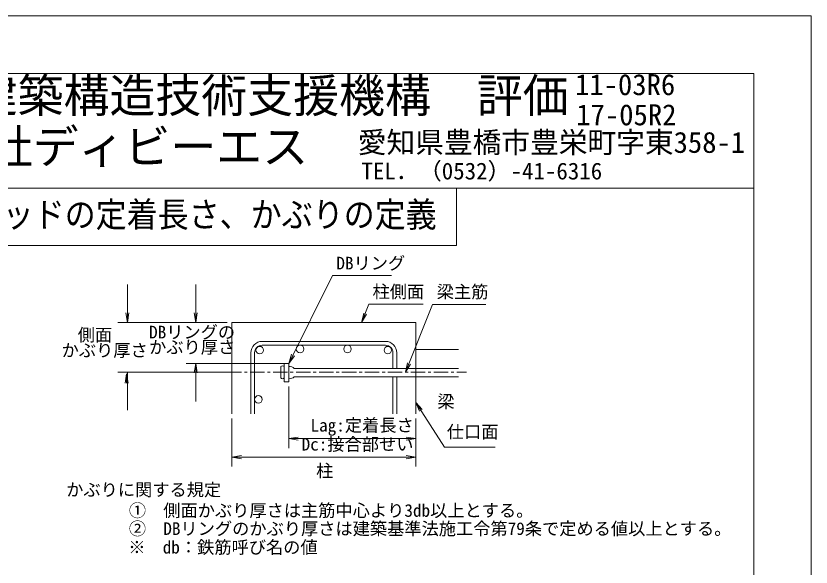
# Model space of a CAD drawing. Units: millimetres, scale not verified. Extents: x -210 to 382, y -132 to 268.
# Drawn here: x 243.7 to 382.2, y 171.9 to 267.8 of the extents above; entities that cross this region are included whole.
import ezdxf
from ezdxf.enums import TextEntityAlignment as Align

# ---------------------------------------------------------------- set-up
doc = ezdxf.new("R2010")
doc.units = ezdxf.units.MM
doc.header["$LTSCALE"] = 2
doc.linetypes.add('LONG_DASHED1', pattern=[7, 6, -1])
doc.linetypes.add('USER1', pattern=[2, 1.25, -0.25, 0.25, -0.25])
for name, color, linetype, lineweight in [('0-3_Defpoints', 7, 'Continuous', 18), ('0-4_寸法', 4, 'Continuous', 18), ('0-6_外枠', 4, 'Continuous', 18), ('0-7_文字', 7, 'Continuous', 9), ('0-8_タイトル', 7, 'Continuous', 18), ('0-9_内枠', 7, 'Continuous', 18), ('0-A_構造', 2, 'Continuous', 18), ('0-D_主筋', 4, 'Continuous', 18)]:
    doc.layers.add(name, color=color, linetype=linetype, lineweight=lineweight)
doc.styles.add('ＭＳ ゴシック', font='')
doc.styles.get('ＭＳ ゴシック').set_extended_font_data('MS Gothic')

msp = doc.modelspace()

# ---------------------------------------------------------------- linework, layer by layer
at = {"layer": '0-3_Defpoints', "color": 4}
for p, q in [((-210.346, 267.826), (382.196, 267.826)), ((-210.346, 267.826), (382.196, 267.826)), ((382.196, 267.826), (382.196, -132.174))]:
    msp.add_line(p, q, dxfattribs=at)
at = {"layer": '0-4_寸法'}
for p, q in [((291.219, 207.305), (298.816, 222.633)), ((298.816, 222.633), (309.077, 222.633)), ((263.099, 221.052), (263.099, 216.102)), ((275.005, 221.052), (275.005, 216.102)), ((305.168, 217.622), (314.608, 217.622)), ((311.528, 205.774), (316.234, 217.59)), ((316.234, 217.59), (325.535, 217.59)), ((262.824, 216.102), (263.099, 214.452)), ((263.099, 214.452), (263.099, 216.102)), ((263.374, 216.102), (263.099, 214.452)), ((274.73, 216.102), (275.005, 214.452)), ((275.005, 214.452), (275.005, 216.102)), ((275.28, 216.102), (275.005, 214.452)), ((304.26, 216.087), (303.905, 214.452)), ((303.905, 214.452), (304.516, 215.985)), ((261.449, 214.452), (280.482, 214.452)), ((280.482, 214.452), (273.355, 214.452)), ((291.706, 208.905), (291.219, 207.305)), ((291.219, 207.305), (291.952, 208.783)), ((292.198, 208.661), (291.219, 207.305)), ((273.355, 207.305), (280.482, 207.305)), ((274.73, 205.655), (275.005, 207.305)), ((275.005, 207.305), (275.005, 205.655)), ((280.482, 207.305), (290.427, 207.305)), ((311.883, 207.408), (311.528, 205.774)), ((311.528, 205.774), (312.138, 207.306)), ((312.394, 207.205), (311.528, 205.774)), ((280.482, 205.774), (261.449, 205.774)), ((262.693, 203.863), (262.968, 205.513)), ((262.968, 205.513), (262.968, 203.863)), ((263.243, 203.863), (262.968, 205.513)), ((263.099, 205.774), (263.099, 199.174)), ((291.219, 203.312), (291.219, 192.575)), ((313.322, 200.519), (314.214, 199.13)), ((314.445, 199.279), (313.322, 200.519)), ((313.983, 198.982), (313.322, 200.519)), ((313.322, 200.519), (318.326, 192.727)), ((281.307, 197.725), (281.307, 189.357)), ((313.322, 197.725), (313.322, 189.357)), ((292.869, 194.5), (291.219, 194.225)), ((313.322, 194.225), (291.219, 194.225)), ((292.869, 193.95), (291.219, 194.225)), ((311.672, 194.5), (313.322, 194.225)), ((313.322, 194.225), (311.672, 194.225)), ((311.672, 193.95), (313.322, 194.225)), ((318.326, 192.727), (327.139, 192.727)), ((282.957, 191.282), (281.307, 191.007)), ((311.672, 191.282), (313.322, 191.007)), ((313.322, 191.007), (281.307, 191.007)), ((281.307, 191.007), (282.957, 191.007)), ((282.957, 190.732), (281.307, 191.007)), ((313.322, 191.007), (311.672, 191.007)), ((311.672, 190.732), (313.322, 191.007))]:
    msp.add_line(p, q, dxfattribs=at)
for points in [[(304.771, 215.883), (303.905, 214.452), (305.168, 217.622)], [(275.28, 205.655), (275.005, 207.305), (275.005, 200.705)]]:
    msp.add_lwpolyline(points, dxfattribs=at)
at = {"layer": '0-6_外枠'}
for p, q in [((-181.804, 257.826), (372.196, 257.826)), ((-151.804, 257.826), (342.196, 257.826)), ((372.196, 257.826), (372.196, -114.753))]:
    msp.add_line(p, q, dxfattribs=at)
at = {"layer": '0-9_内枠'}
for p, q in [((-181.804, 237.826), (372.196, 237.826)), ((320.425, 237.826), (320.425, 227.826)), ((228.196, 227.826), (320.425, 227.826))]:
    msp.add_line(p, q, dxfattribs=at)
at = {"layer": '0-A_構造'}
for p, q in [((281.307, 214.452), (281.307, 198.55)), ((281.307, 214.452), (313.322, 214.452)), ((313.322, 214.452), (313.322, 209.76)), ((286.587, 211.152), (308.042, 211.152)), ((284.607, 209.172), (284.607, 198.55)), ((285.267, 209.172), (285.267, 198.55)), ((286.587, 210.492), (308.042, 210.492)), ((309.362, 209.172), (309.362, 206.46)), ((310.022, 209.172), (310.022, 206.46)), ((313.322, 209.76), (320.773, 209.76)), ((309.362, 204.982), (309.362, 198.55)), ((310.022, 204.982), (310.022, 198.55))]:
    msp.add_line(p, q, dxfattribs=at)
at = {"layer": '0-A_構造', "linetype": 'LONG_DASHED1'}
msp.add_line((313.322, 209.76), (313.322, 198.55), dxfattribs=at)
at = {"layer": '0-A_構造', "linetype": 'USER1'}
msp.add_line((280.482, 205.774), (322.176, 205.774), dxfattribs=at)
at = {"layer": '0-A_構造'}
for centre in [(286.147, 209.632), (293.187, 209.832), (301.442, 209.832), (308.468, 209.632), (285.927, 201.052)]:
    msp.add_circle(centre, 0.66, dxfattribs=at)
for centre, radius, start, end in [((286.587, 209.172), 1.98, 90, 179.99998), ((308.042, 209.172), 1.98, 0, 90), ((286.587, 209.172), 1.32, 90, 179.99998), ((308.042, 209.172), 1.32, 0, 90)]:
    msp.add_arc(centre, radius, start, end, dxfattribs=at)
at = {"layer": '0-D_主筋'}
for p, q in [((289.843, 204.787), (289.843, 206.76)), ((290.427, 204.137), (290.427, 207.305)), ((290.427, 207.305), (291.219, 207.305)), ((291.219, 207.305), (291.219, 204.137)), ((292.17, 206.46), (320.773, 206.46)), ((291.219, 205.826), (291.219, 205.721)), ((291.219, 204.137), (290.427, 204.137)), ((292.17, 204.982), (320.773, 204.982))]:
    msp.add_line(p, q, dxfattribs=at)
for centre, radius, start, end in [((290.135, 206.549), 0.36, 35.84801, 144.15199), ((291.311, 205.471), 1.31, 49.02553, 94.01304), ((290.135, 204.998), 0.36, 215.84801, 324.15199), ((291.311, 205.97), 1.31, 265.98696, 310.97447)]:
    msp.add_arc(centre, radius, start, end, dxfattribs=at)

# ---------------------------------------------------------------- texts
at = {"layer": '0-4_寸法', "color": 7, "style": 'ＭＳ ゴシック'}
for s, p in [('DBリング', (299.502, 223.022)), ('柱側面', (305.805, 218.065)), ('梁主筋', (316.992, 218.034)), ('側面', (254.444, 210.536)), ('DBリングの', (266.88, 211.012)), ('かぶり厚さ', (251.643, 207.849)), ('かぶり厚さ', (266.88, 208.402)), ('梁', (317.101, 198.93)), ('Lag:定着長さ', (294.991, 194.799)), ('仕口面', (318.742, 193.654)), ('Dc:接合部せい', (293.446, 191.488)), ('柱', (295.972, 186.876))]:
    msp.add_text(s, height=2.199, dxfattribs=at).set_placement(p, align=Align.BOTTOM_LEFT)
at = {"layer": '0-7_文字', "style": 'ＭＳ ゴシック'}
for s, p in [('かぶりに関する規定', (252.438, 183.577)), ('①\u3000側面かぶり厚さは主筋中心より3db以上とする。', (263.356, 179.962)), ('②\u3000DBリングのかぶり厚さは建築基準法施工令第79条で定める値以上とする。', (263.356, 176.799)), ('※\u3000db：鉄筋呼び名の値', (263.254, 173.561))]:
    msp.add_text(s, height=2.199, dxfattribs=at).set_placement(p, align=Align.BOTTOM_LEFT)
at = {"layer": '0-8_タイトル', "style": 'ＭＳ ゴシック'}
for s, height, p in [('一般社団法人建築構造技術支援機構\u3000評価', 5.865, (187.975, 249.259)), ('11-03R6', 3.666, (341.071, 252.93)), ('17-05R2', 3.666, (341.289, 247.679)), ('株式会社ディビーエス', 5.865, (214.588, 240.39)), ('愛知県豊橋市豊栄町字東358-1', 3.666, (303.24, 242.882)), ('TEL．（0532）-41-6316', 2.933, (303.875, 238.472))]:
    msp.add_text(s, height=height, dxfattribs=at).set_placement(p, align=Align.BOTTOM_LEFT)
at = {"layer": '0-8_タイトル', "style": 'ＭＳ ゴシック', "width": 0.9}
msp.add_text('DBヘッドの定着長さ、かぶりの定義', height=4.399, dxfattribs=at).set_placement((230.59, 229.734), align=Align.BOTTOM_LEFT)

doc.saveas('drawing.dxf')
